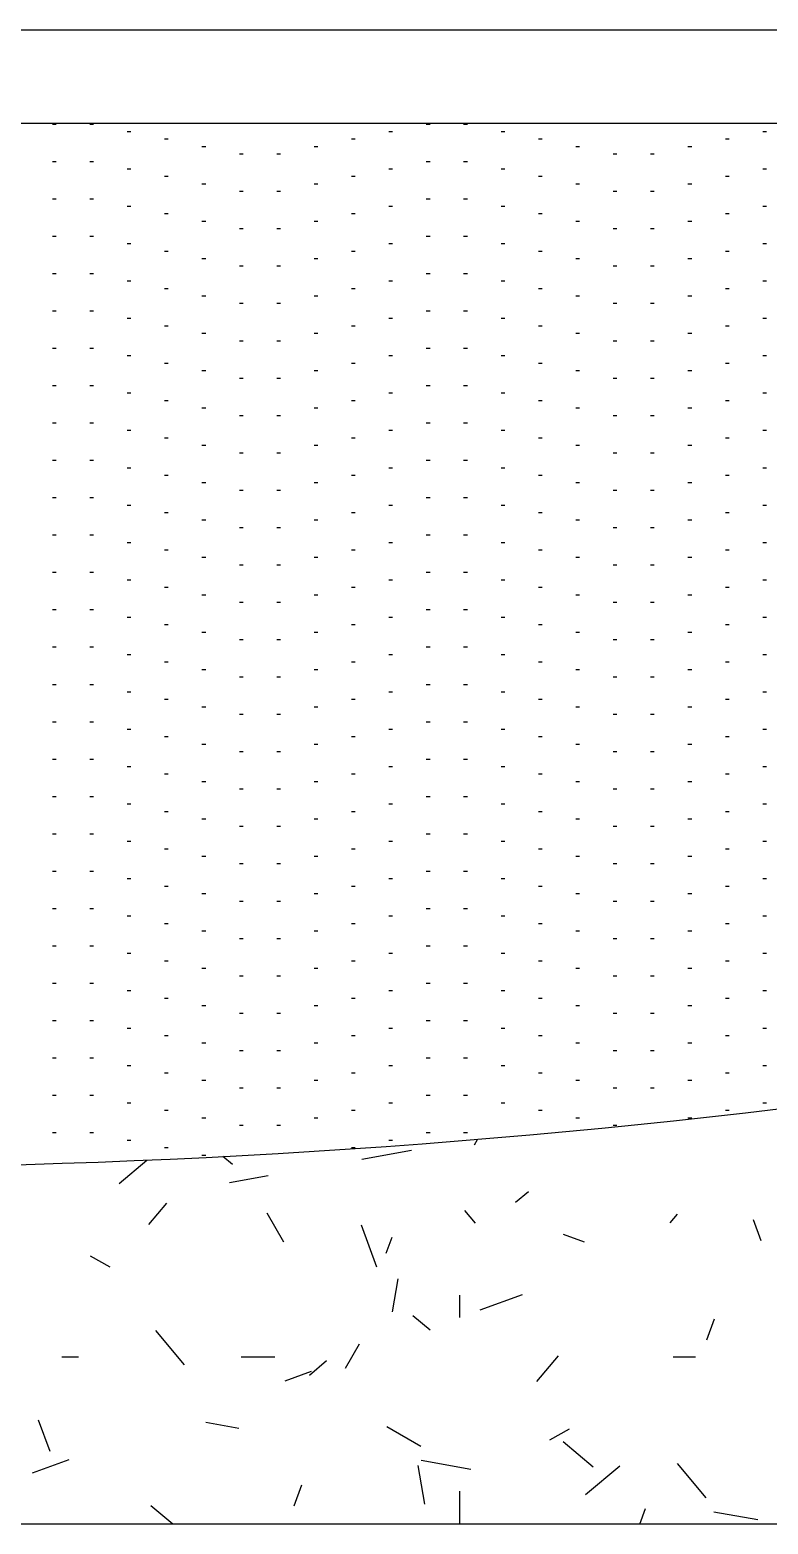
# Model space of a CAD drawing. Header units: inches. Extents: x -12530 to 36157, y 78659 to 110077.
# Drawn here: x 9084.1 to 9124.6, y 92373.4 to 92455.5 of the extents above; entities that cross this region are included whole.
import ezdxf

# ---------------------------------------------------------------- set-up
doc = ezdxf.new("R2010")
doc.units = ezdxf.units.IN
doc.header["$MEASUREMENT"] = 0
doc.layers.add('freecads.com', color=7, linetype='Continuous')

msp = doc.modelspace()

# ---------------------------------------------------------------- linework, layer by layer
at = {"layer": 'freecads.com', "ltscale": 5}
for p, q in [((8877.165, 92455.503), (9168.405, 92455.503)), ((8877.165, 92450.374), (9168.405, 92450.374))]:
    msp.add_line(p, q, dxfattribs=at)
at = {"layer": 'freecads.com', "ltscale": 0.4}
for p, q in [((9085.318, 92450.334), (9085.523, 92450.334)), ((9087.369, 92450.334), (9087.574, 92450.334)), ((9089.421, 92449.924), (9089.626, 92449.924)), ((9103.781, 92449.924), (9103.987, 92449.924)), ((9105.833, 92450.334), (9106.038, 92450.334)), ((9107.884, 92450.334), (9108.09, 92450.334)), ((9109.936, 92449.924), (9110.141, 92449.924)), ((9124.297, 92449.924), (9124.502, 92449.924)), ((9091.472, 92449.513), (9091.677, 92449.513)), ((9093.524, 92449.103), (9093.729, 92449.103)), ((9099.678, 92449.103), (9099.883, 92449.103)), ((9101.73, 92449.513), (9101.935, 92449.513)), ((9111.988, 92449.513), (9112.193, 92449.513)), ((9114.039, 92449.103), (9114.244, 92449.103)), ((9120.194, 92449.103), (9120.399, 92449.103)), ((9122.245, 92449.513), (9122.45, 92449.513)), ((9085.318, 92448.282), (9085.523, 92448.282)), ((9087.369, 92448.282), (9087.574, 92448.282)), ((9095.575, 92448.693), (9095.78, 92448.693)), ((9097.627, 92448.693), (9097.832, 92448.693)), ((9105.833, 92448.282), (9106.038, 92448.282)), ((9107.884, 92448.282), (9108.09, 92448.282)), ((9116.091, 92448.693), (9116.296, 92448.693)), ((9118.142, 92448.693), (9118.347, 92448.693)), ((9089.421, 92447.872), (9089.626, 92447.872)), ((9091.472, 92447.462), (9091.677, 92447.462)), ((9101.73, 92447.462), (9101.935, 92447.462)), ((9103.781, 92447.872), (9103.987, 92447.872)), ((9109.936, 92447.872), (9110.141, 92447.872)), ((9111.988, 92447.462), (9112.193, 92447.462)), ((9122.245, 92447.462), (9122.45, 92447.462)), ((9124.297, 92447.872), (9124.502, 92447.872)), ((9093.524, 92447.051), (9093.729, 92447.051)), ((9095.575, 92446.641), (9095.78, 92446.641)), ((9097.627, 92446.641), (9097.832, 92446.641)), ((9099.678, 92447.051), (9099.883, 92447.051)), ((9114.039, 92447.051), (9114.244, 92447.051)), ((9116.091, 92446.641), (9116.296, 92446.641)), ((9118.142, 92446.641), (9118.347, 92446.641)), ((9120.194, 92447.051), (9120.399, 92447.051)), ((9085.318, 92446.231), (9085.523, 92446.231)), ((9087.369, 92446.231), (9087.574, 92446.231)), ((9089.421, 92445.82), (9089.626, 92445.82)), ((9103.781, 92445.82), (9103.987, 92445.82)), ((9105.833, 92446.231), (9106.038, 92446.231)), ((9107.884, 92446.231), (9108.09, 92446.231)), ((9109.936, 92445.82), (9110.141, 92445.82)), ((9124.297, 92445.82), (9124.502, 92445.82)), ((9091.472, 92445.41), (9091.677, 92445.41)), ((9093.524, 92445), (9093.729, 92445)), ((9099.678, 92445), (9099.883, 92445)), ((9101.73, 92445.41), (9101.935, 92445.41)), ((9111.988, 92445.41), (9112.193, 92445.41)), ((9114.039, 92445), (9114.244, 92445)), ((9120.194, 92445), (9120.399, 92445)), ((9122.245, 92445.41), (9122.45, 92445.41)), ((9085.318, 92444.179), (9085.523, 92444.179)), ((9087.369, 92444.179), (9087.574, 92444.179)), ((9095.575, 92444.59), (9095.78, 92444.59)), ((9097.627, 92444.59), (9097.832, 92444.59)), ((9105.833, 92444.179), (9106.038, 92444.179)), ((9107.884, 92444.179), (9108.09, 92444.179)), ((9116.091, 92444.59), (9116.296, 92444.59)), ((9118.142, 92444.59), (9118.347, 92444.59)), ((9089.421, 92443.769), (9089.626, 92443.769)), ((9091.472, 92443.359), (9091.677, 92443.359)), ((9101.73, 92443.359), (9101.935, 92443.359)), ((9103.781, 92443.769), (9103.987, 92443.769)), ((9109.936, 92443.769), (9110.141, 92443.769)), ((9111.988, 92443.359), (9112.193, 92443.359)), ((9122.245, 92443.359), (9122.45, 92443.359)), ((9124.297, 92443.769), (9124.502, 92443.769)), ((9093.524, 92442.948), (9093.729, 92442.948)), ((9095.575, 92442.538), (9095.78, 92442.538)), ((9097.627, 92442.538), (9097.832, 92442.538)), ((9099.678, 92442.948), (9099.883, 92442.948)), ((9114.039, 92442.948), (9114.244, 92442.948)), ((9116.091, 92442.538), (9116.296, 92442.538)), ((9118.142, 92442.538), (9118.347, 92442.538)), ((9120.194, 92442.948), (9120.399, 92442.948)), ((9085.318, 92442.128), (9085.523, 92442.128)), ((9087.369, 92442.128), (9087.574, 92442.128)), ((9089.421, 92441.717), (9089.626, 92441.717)), ((9103.781, 92441.717), (9103.987, 92441.717)), ((9105.833, 92442.128), (9106.038, 92442.128)), ((9107.884, 92442.128), (9108.09, 92442.128)), ((9109.936, 92441.717), (9110.141, 92441.717)), ((9124.297, 92441.717), (9124.502, 92441.717)), ((9091.472, 92441.307), (9091.677, 92441.307)), ((9093.524, 92440.897), (9093.729, 92440.897)), ((9099.678, 92440.897), (9099.883, 92440.897)), ((9101.73, 92441.307), (9101.935, 92441.307)), ((9111.988, 92441.307), (9112.193, 92441.307)), ((9114.039, 92440.897), (9114.244, 92440.897)), ((9120.194, 92440.897), (9120.399, 92440.897)), ((9122.245, 92441.307), (9122.45, 92441.307)), ((9085.318, 92440.076), (9085.523, 92440.076)), ((9087.369, 92440.076), (9087.574, 92440.076)), ((9095.575, 92440.486), (9095.78, 92440.486)), ((9097.627, 92440.486), (9097.832, 92440.486)), ((9105.833, 92440.076), (9106.038, 92440.076)), ((9107.884, 92440.076), (9108.09, 92440.076)), ((9116.091, 92440.486), (9116.296, 92440.486)), ((9118.142, 92440.486), (9118.347, 92440.486)), ((9089.421, 92439.666), (9089.626, 92439.666)), ((9091.472, 92439.256), (9091.677, 92439.256)), ((9101.73, 92439.256), (9101.935, 92439.256)), ((9103.781, 92439.666), (9103.987, 92439.666)), ((9109.936, 92439.666), (9110.141, 92439.666)), ((9111.988, 92439.256), (9112.193, 92439.256)), ((9122.245, 92439.256), (9122.45, 92439.256)), ((9124.297, 92439.666), (9124.502, 92439.666)), ((9093.524, 92438.845), (9093.729, 92438.845)), ((9095.575, 92438.435), (9095.78, 92438.435)), ((9097.627, 92438.435), (9097.832, 92438.435)), ((9099.678, 92438.845), (9099.883, 92438.845)), ((9114.039, 92438.845), (9114.244, 92438.845)), ((9116.091, 92438.435), (9116.296, 92438.435)), ((9118.142, 92438.435), (9118.347, 92438.435)), ((9120.194, 92438.845), (9120.399, 92438.845)), ((9085.318, 92438.025), (9085.523, 92438.025)), ((9087.369, 92438.025), (9087.574, 92438.025)), ((9089.421, 92437.614), (9089.626, 92437.614)), ((9103.781, 92437.614), (9103.987, 92437.614)), ((9105.833, 92438.025), (9106.038, 92438.025)), ((9107.884, 92438.025), (9108.09, 92438.025)), ((9109.936, 92437.614), (9110.141, 92437.614)), ((9124.297, 92437.614), (9124.502, 92437.614)), ((9091.472, 92437.204), (9091.677, 92437.204)), ((9093.524, 92436.794), (9093.729, 92436.794)), ((9099.678, 92436.794), (9099.883, 92436.794)), ((9101.73, 92437.204), (9101.935, 92437.204)), ((9111.988, 92437.204), (9112.193, 92437.204)), ((9114.039, 92436.794), (9114.244, 92436.794)), ((9120.194, 92436.794), (9120.399, 92436.794)), ((9122.245, 92437.204), (9122.45, 92437.204)), ((9085.318, 92435.973), (9085.523, 92435.973)), ((9087.369, 92435.973), (9087.574, 92435.973)), ((9095.575, 92436.383), (9095.78, 92436.383)), ((9097.627, 92436.383), (9097.832, 92436.383)), ((9105.833, 92435.973), (9106.038, 92435.973)), ((9107.884, 92435.973), (9108.09, 92435.973)), ((9116.091, 92436.383), (9116.296, 92436.383)), ((9118.142, 92436.383), (9118.347, 92436.383)), ((9089.421, 92435.563), (9089.626, 92435.563)), ((9091.472, 92435.152), (9091.677, 92435.152)), ((9101.73, 92435.152), (9101.935, 92435.152)), ((9103.781, 92435.563), (9103.987, 92435.563)), ((9109.936, 92435.563), (9110.141, 92435.563)), ((9111.988, 92435.152), (9112.193, 92435.152)), ((9122.245, 92435.152), (9122.45, 92435.152)), ((9124.297, 92435.563), (9124.502, 92435.563)), ((9093.524, 92434.742), (9093.729, 92434.742)), ((9095.575, 92434.332), (9095.78, 92434.332)), ((9097.627, 92434.332), (9097.832, 92434.332)), ((9099.678, 92434.742), (9099.883, 92434.742)), ((9114.039, 92434.742), (9114.244, 92434.742)), ((9116.091, 92434.332), (9116.296, 92434.332)), ((9118.142, 92434.332), (9118.347, 92434.332)), ((9120.194, 92434.742), (9120.399, 92434.742)), ((9085.318, 92433.922), (9085.523, 92433.922)), ((9087.369, 92433.922), (9087.574, 92433.922)), ((9089.421, 92433.511), (9089.626, 92433.511)), ((9103.781, 92433.511), (9103.987, 92433.511)), ((9105.833, 92433.922), (9106.038, 92433.922)), ((9107.884, 92433.922), (9108.09, 92433.922)), ((9109.936, 92433.511), (9110.141, 92433.511)), ((9124.297, 92433.511), (9124.502, 92433.511)), ((9091.472, 92433.101), (9091.677, 92433.101)), ((9093.524, 92432.691), (9093.729, 92432.691)), ((9099.678, 92432.691), (9099.883, 92432.691)), ((9101.73, 92433.101), (9101.935, 92433.101)), ((9111.988, 92433.101), (9112.193, 92433.101)), ((9114.039, 92432.691), (9114.244, 92432.691)), ((9120.194, 92432.691), (9120.399, 92432.691)), ((9122.245, 92433.101), (9122.45, 92433.101)), ((9085.318, 92431.87), (9085.523, 92431.87)), ((9087.369, 92431.87), (9087.574, 92431.87)), ((9095.575, 92432.28), (9095.78, 92432.28)), ((9097.627, 92432.28), (9097.832, 92432.28)), ((9105.833, 92431.87), (9106.038, 92431.87)), ((9107.884, 92431.87), (9108.09, 92431.87)), ((9116.091, 92432.28), (9116.296, 92432.28)), ((9118.142, 92432.28), (9118.347, 92432.28)), ((9089.421, 92431.46), (9089.626, 92431.46)), ((9091.472, 92431.049), (9091.677, 92431.049)), ((9101.73, 92431.049), (9101.935, 92431.049)), ((9103.781, 92431.46), (9103.987, 92431.46)), ((9109.936, 92431.46), (9110.141, 92431.46)), ((9111.988, 92431.049), (9112.193, 92431.049)), ((9122.245, 92431.049), (9122.45, 92431.049)), ((9124.297, 92431.46), (9124.502, 92431.46)), ((9093.524, 92430.639), (9093.729, 92430.639)), ((9095.575, 92430.229), (9095.78, 92430.229)), ((9097.627, 92430.229), (9097.832, 92430.229)), ((9099.678, 92430.639), (9099.883, 92430.639)), ((9114.039, 92430.639), (9114.244, 92430.639)), ((9116.091, 92430.229), (9116.296, 92430.229)), ((9118.142, 92430.229), (9118.347, 92430.229)), ((9120.194, 92430.639), (9120.399, 92430.639)), ((9085.318, 92429.818), (9085.523, 92429.818)), ((9087.369, 92429.818), (9087.574, 92429.818)), ((9089.421, 92429.408), (9089.626, 92429.408)), ((9103.781, 92429.408), (9103.987, 92429.408)), ((9105.833, 92429.818), (9106.038, 92429.818)), ((9107.884, 92429.818), (9108.09, 92429.818)), ((9109.936, 92429.408), (9110.141, 92429.408)), ((9124.297, 92429.408), (9124.502, 92429.408)), ((9091.472, 92428.998), (9091.677, 92428.998)), ((9093.524, 92428.588), (9093.729, 92428.588)), ((9099.678, 92428.588), (9099.883, 92428.588)), ((9101.73, 92428.998), (9101.935, 92428.998)), ((9111.988, 92428.998), (9112.193, 92428.998)), ((9114.039, 92428.588), (9114.244, 92428.588)), ((9120.194, 92428.588), (9120.399, 92428.588)), ((9122.245, 92428.998), (9122.45, 92428.998)), ((9085.318, 92427.767), (9085.523, 92427.767)), ((9087.369, 92427.767), (9087.574, 92427.767)), ((9095.575, 92428.177), (9095.78, 92428.177)), ((9097.627, 92428.177), (9097.832, 92428.177)), ((9105.833, 92427.767), (9106.038, 92427.767)), ((9107.884, 92427.767), (9108.09, 92427.767)), ((9116.091, 92428.177), (9116.296, 92428.177)), ((9118.142, 92428.177), (9118.347, 92428.177)), ((9089.421, 92427.357), (9089.626, 92427.357)), ((9091.472, 92426.946), (9091.677, 92426.946)), ((9101.73, 92426.946), (9101.935, 92426.946)), ((9103.781, 92427.357), (9103.987, 92427.357)), ((9109.936, 92427.357), (9110.141, 92427.357)), ((9111.988, 92426.946), (9112.193, 92426.946)), ((9122.245, 92426.946), (9122.45, 92426.946)), ((9124.297, 92427.357), (9124.502, 92427.357)), ((9093.524, 92426.536), (9093.729, 92426.536)), ((9095.575, 92426.126), (9095.78, 92426.126)), ((9097.627, 92426.126), (9097.832, 92426.126)), ((9099.678, 92426.536), (9099.883, 92426.536)), ((9114.039, 92426.536), (9114.244, 92426.536)), ((9116.091, 92426.126), (9116.296, 92426.126)), ((9118.142, 92426.126), (9118.347, 92426.126)), ((9120.194, 92426.536), (9120.399, 92426.536)), ((9085.318, 92425.715), (9085.523, 92425.715)), ((9087.369, 92425.715), (9087.574, 92425.715)), ((9089.421, 92425.305), (9089.626, 92425.305)), ((9103.781, 92425.305), (9103.987, 92425.305)), ((9105.833, 92425.715), (9106.038, 92425.715)), ((9107.884, 92425.715), (9108.09, 92425.715)), ((9109.936, 92425.305), (9110.141, 92425.305)), ((9124.297, 92425.305), (9124.502, 92425.305)), ((9091.472, 92424.895), (9091.677, 92424.895)), ((9093.524, 92424.484), (9093.729, 92424.484)), ((9099.678, 92424.484), (9099.883, 92424.484)), ((9101.73, 92424.895), (9101.935, 92424.895)), ((9111.988, 92424.895), (9112.193, 92424.895)), ((9114.039, 92424.484), (9114.244, 92424.484)), ((9120.194, 92424.484), (9120.399, 92424.484)), ((9122.245, 92424.895), (9122.45, 92424.895)), ((9085.318, 92423.664), (9085.523, 92423.664)), ((9087.369, 92423.664), (9087.574, 92423.664)), ((9095.575, 92424.074), (9095.78, 92424.074)), ((9097.627, 92424.074), (9097.832, 92424.074)), ((9105.833, 92423.664), (9106.038, 92423.664)), ((9107.884, 92423.664), (9108.09, 92423.664)), ((9116.091, 92424.074), (9116.296, 92424.074)), ((9118.142, 92424.074), (9118.347, 92424.074)), ((9089.421, 92423.254), (9089.626, 92423.254)), ((9091.472, 92422.843), (9091.677, 92422.843)), ((9101.73, 92422.843), (9101.935, 92422.843)), ((9103.781, 92423.254), (9103.987, 92423.254)), ((9109.936, 92423.254), (9110.141, 92423.254)), ((9111.988, 92422.843), (9112.193, 92422.843)), ((9122.245, 92422.843), (9122.45, 92422.843)), ((9124.297, 92423.254), (9124.502, 92423.254)), ((9093.524, 92422.433), (9093.729, 92422.433)), ((9095.575, 92422.023), (9095.78, 92422.023)), ((9097.627, 92422.023), (9097.832, 92422.023)), ((9099.678, 92422.433), (9099.883, 92422.433)), ((9114.039, 92422.433), (9114.244, 92422.433)), ((9116.091, 92422.023), (9116.296, 92422.023)), ((9118.142, 92422.023), (9118.347, 92422.023)), ((9120.194, 92422.433), (9120.399, 92422.433)), ((9085.318, 92421.612), (9085.523, 92421.612)), ((9087.369, 92421.612), (9087.574, 92421.612)), ((9089.421, 92421.202), (9089.626, 92421.202)), ((9103.781, 92421.202), (9103.987, 92421.202)), ((9105.833, 92421.612), (9106.038, 92421.612)), ((9107.884, 92421.612), (9108.09, 92421.612)), ((9109.936, 92421.202), (9110.141, 92421.202)), ((9124.297, 92421.202), (9124.502, 92421.202)), ((9091.472, 92420.792), (9091.677, 92420.792)), ((9093.524, 92420.381), (9093.729, 92420.381)), ((9099.678, 92420.381), (9099.883, 92420.381)), ((9101.73, 92420.792), (9101.935, 92420.792)), ((9111.988, 92420.792), (9112.193, 92420.792)), ((9114.039, 92420.381), (9114.244, 92420.381)), ((9120.194, 92420.381), (9120.399, 92420.381)), ((9122.245, 92420.792), (9122.45, 92420.792)), ((9085.318, 92419.561), (9085.523, 92419.561)), ((9087.369, 92419.561), (9087.574, 92419.561)), ((9095.575, 92419.971), (9095.78, 92419.971)), ((9097.627, 92419.971), (9097.832, 92419.971)), ((9105.833, 92419.561), (9106.038, 92419.561)), ((9107.884, 92419.561), (9108.09, 92419.561)), ((9116.091, 92419.971), (9116.296, 92419.971)), ((9118.142, 92419.971), (9118.347, 92419.971)), ((9089.421, 92419.15), (9089.626, 92419.15)), ((9091.472, 92418.74), (9091.677, 92418.74)), ((9101.73, 92418.74), (9101.935, 92418.74)), ((9103.781, 92419.15), (9103.987, 92419.15)), ((9109.936, 92419.15), (9110.141, 92419.15)), ((9111.988, 92418.74), (9112.193, 92418.74)), ((9122.245, 92418.74), (9122.45, 92418.74)), ((9124.297, 92419.15), (9124.502, 92419.15)), ((9093.524, 92418.33), (9093.729, 92418.33)), ((9095.575, 92417.92), (9095.78, 92417.92)), ((9097.627, 92417.92), (9097.832, 92417.92)), ((9099.678, 92418.33), (9099.883, 92418.33)), ((9114.039, 92418.33), (9114.244, 92418.33)), ((9116.091, 92417.92), (9116.296, 92417.92)), ((9118.142, 92417.92), (9118.347, 92417.92)), ((9120.194, 92418.33), (9120.399, 92418.33)), ((9085.318, 92417.509), (9085.523, 92417.509)), ((9087.369, 92417.509), (9087.574, 92417.509)), ((9089.421, 92417.099), (9089.626, 92417.099)), ((9103.781, 92417.099), (9103.987, 92417.099)), ((9105.833, 92417.509), (9106.038, 92417.509)), ((9107.884, 92417.509), (9108.09, 92417.509)), ((9109.936, 92417.099), (9110.141, 92417.099)), ((9124.297, 92417.099), (9124.502, 92417.099)), ((9091.472, 92416.689), (9091.677, 92416.689)), ((9093.524, 92416.278), (9093.729, 92416.278)), ((9099.678, 92416.278), (9099.883, 92416.278)), ((9101.73, 92416.689), (9101.935, 92416.689)), ((9111.988, 92416.689), (9112.193, 92416.689)), ((9114.039, 92416.278), (9114.244, 92416.278)), ((9120.194, 92416.278), (9120.399, 92416.278)), ((9122.245, 92416.689), (9122.45, 92416.689)), ((9085.318, 92415.458), (9085.523, 92415.458)), ((9087.369, 92415.458), (9087.574, 92415.458)), ((9095.575, 92415.868), (9095.78, 92415.868)), ((9097.627, 92415.868), (9097.832, 92415.868)), ((9105.833, 92415.458), (9106.038, 92415.458)), ((9107.884, 92415.458), (9108.09, 92415.458)), ((9116.091, 92415.868), (9116.296, 92415.868)), ((9118.142, 92415.868), (9118.347, 92415.868)), ((9089.421, 92415.047), (9089.626, 92415.047)), ((9091.472, 92414.637), (9091.677, 92414.637)), ((9101.73, 92414.637), (9101.935, 92414.637)), ((9103.781, 92415.047), (9103.987, 92415.047)), ((9109.936, 92415.047), (9110.141, 92415.047)), ((9111.988, 92414.637), (9112.193, 92414.637)), ((9122.245, 92414.637), (9122.45, 92414.637)), ((9124.297, 92415.047), (9124.502, 92415.047)), ((9093.524, 92414.227), (9093.729, 92414.227)), ((9095.575, 92413.816), (9095.78, 92413.816)), ((9097.627, 92413.816), (9097.832, 92413.816)), ((9099.678, 92414.227), (9099.883, 92414.227)), ((9114.039, 92414.227), (9114.244, 92414.227)), ((9116.091, 92413.816), (9116.296, 92413.816)), ((9118.142, 92413.816), (9118.347, 92413.816)), ((9120.194, 92414.227), (9120.399, 92414.227)), ((9085.318, 92413.406), (9085.523, 92413.406)), ((9087.369, 92413.406), (9087.574, 92413.406)), ((9089.421, 92412.996), (9089.626, 92412.996)), ((9103.781, 92412.996), (9103.987, 92412.996)), ((9105.833, 92413.406), (9106.038, 92413.406)), ((9107.884, 92413.406), (9108.09, 92413.406)), ((9109.936, 92412.996), (9110.141, 92412.996)), ((9124.297, 92412.996), (9124.502, 92412.996)), ((9091.472, 92412.586), (9091.677, 92412.586)), ((9093.524, 92412.175), (9093.729, 92412.175)), ((9099.678, 92412.175), (9099.883, 92412.175)), ((9101.73, 92412.586), (9101.935, 92412.586)), ((9111.988, 92412.586), (9112.193, 92412.586)), ((9114.039, 92412.175), (9114.244, 92412.175)), ((9120.194, 92412.175), (9120.399, 92412.175)), ((9122.245, 92412.586), (9122.45, 92412.586)), ((9085.318, 92411.355), (9085.523, 92411.355)), ((9087.369, 92411.355), (9087.574, 92411.355)), ((9095.575, 92411.765), (9095.78, 92411.765)), ((9097.627, 92411.765), (9097.832, 92411.765)), ((9105.833, 92411.355), (9106.038, 92411.355)), ((9107.884, 92411.355), (9108.09, 92411.355)), ((9116.091, 92411.765), (9116.296, 92411.765)), ((9118.142, 92411.765), (9118.347, 92411.765)), ((9089.421, 92410.944), (9089.626, 92410.944)), ((9091.472, 92410.534), (9091.677, 92410.534)), ((9101.73, 92410.534), (9101.935, 92410.534)), ((9103.781, 92410.944), (9103.987, 92410.944)), ((9109.936, 92410.944), (9110.141, 92410.944)), ((9111.988, 92410.534), (9112.193, 92410.534)), ((9122.245, 92410.534), (9122.45, 92410.534)), ((9124.297, 92410.944), (9124.502, 92410.944)), ((9093.524, 92410.124), (9093.729, 92410.124)), ((9095.575, 92409.713), (9095.78, 92409.713)), ((9097.627, 92409.713), (9097.832, 92409.713)), ((9099.678, 92410.124), (9099.883, 92410.124)), ((9114.039, 92410.124), (9114.244, 92410.124)), ((9116.091, 92409.713), (9116.296, 92409.713)), ((9118.142, 92409.713), (9118.347, 92409.713)), ((9120.194, 92410.124), (9120.399, 92410.124)), ((9085.318, 92409.303), (9085.523, 92409.303)), ((9087.369, 92409.303), (9087.574, 92409.303)), ((9089.421, 92408.893), (9089.626, 92408.893)), ((9103.781, 92408.893), (9103.987, 92408.893)), ((9105.833, 92409.303), (9106.038, 92409.303)), ((9107.884, 92409.303), (9108.09, 92409.303)), ((9109.936, 92408.893), (9110.141, 92408.893)), ((9124.297, 92408.893), (9124.502, 92408.893)), ((9091.472, 92408.482), (9091.677, 92408.482)), ((9093.524, 92408.072), (9093.729, 92408.072)), ((9099.678, 92408.072), (9099.883, 92408.072)), ((9101.73, 92408.482), (9101.935, 92408.482)), ((9111.988, 92408.482), (9112.193, 92408.482)), ((9114.039, 92408.072), (9114.244, 92408.072)), ((9120.194, 92408.072), (9120.399, 92408.072)), ((9122.245, 92408.482), (9122.45, 92408.482)), ((9085.318, 92407.252), (9085.523, 92407.252)), ((9087.369, 92407.252), (9087.574, 92407.252)), ((9095.575, 92407.662), (9095.78, 92407.662)), ((9097.627, 92407.662), (9097.832, 92407.662)), ((9105.833, 92407.252), (9106.038, 92407.252)), ((9107.884, 92407.252), (9108.09, 92407.252)), ((9116.091, 92407.662), (9116.296, 92407.662)), ((9118.142, 92407.662), (9118.347, 92407.662)), ((9089.421, 92406.841), (9089.626, 92406.841)), ((9091.472, 92406.431), (9091.677, 92406.431)), ((9101.73, 92406.431), (9101.935, 92406.431)), ((9103.781, 92406.841), (9103.987, 92406.841)), ((9109.936, 92406.841), (9110.141, 92406.841)), ((9111.988, 92406.431), (9112.193, 92406.431)), ((9122.245, 92406.431), (9122.45, 92406.431)), ((9124.297, 92406.841), (9124.502, 92406.841)), ((9093.524, 92406.021), (9093.729, 92406.021)), ((9095.575, 92405.61), (9095.78, 92405.61)), ((9097.627, 92405.61), (9097.832, 92405.61)), ((9099.678, 92406.021), (9099.883, 92406.021)), ((9114.039, 92406.021), (9114.244, 92406.021)), ((9116.091, 92405.61), (9116.296, 92405.61)), ((9118.142, 92405.61), (9118.347, 92405.61)), ((9120.194, 92406.021), (9120.399, 92406.021)), ((9085.318, 92405.2), (9085.523, 92405.2)), ((9087.369, 92405.2), (9087.574, 92405.2)), ((9089.421, 92404.79), (9089.626, 92404.79)), ((9103.781, 92404.79), (9103.987, 92404.79)), ((9105.833, 92405.2), (9106.038, 92405.2)), ((9107.884, 92405.2), (9108.09, 92405.2)), ((9109.936, 92404.79), (9110.141, 92404.79)), ((9124.297, 92404.79), (9124.502, 92404.79)), ((9091.472, 92404.379), (9091.677, 92404.379)), ((9093.524, 92403.969), (9093.729, 92403.969)), ((9099.678, 92403.969), (9099.883, 92403.969)), ((9101.73, 92404.379), (9101.935, 92404.379)), ((9111.988, 92404.379), (9112.193, 92404.379)), ((9114.039, 92403.969), (9114.244, 92403.969)), ((9120.194, 92403.969), (9120.399, 92403.969)), ((9122.245, 92404.379), (9122.45, 92404.379)), ((9085.318, 92403.148), (9085.523, 92403.148)), ((9087.369, 92403.148), (9087.574, 92403.148)), ((9095.575, 92403.559), (9095.78, 92403.559)), ((9097.627, 92403.559), (9097.832, 92403.559)), ((9105.833, 92403.148), (9106.038, 92403.148)), ((9107.884, 92403.148), (9108.09, 92403.148)), ((9116.091, 92403.559), (9116.296, 92403.559)), ((9118.142, 92403.559), (9118.347, 92403.559)), ((9089.421, 92402.738), (9089.626, 92402.738)), ((9091.472, 92402.328), (9091.677, 92402.328)), ((9101.73, 92402.328), (9101.935, 92402.328)), ((9103.781, 92402.738), (9103.987, 92402.738)), ((9109.936, 92402.738), (9110.141, 92402.738)), ((9111.988, 92402.328), (9112.193, 92402.328)), ((9122.245, 92402.328), (9122.45, 92402.328)), ((9124.297, 92402.738), (9124.502, 92402.738)), ((9093.524, 92401.918), (9093.729, 92401.918)), ((9095.575, 92401.507), (9095.78, 92401.507)), ((9097.627, 92401.507), (9097.832, 92401.507)), ((9099.678, 92401.918), (9099.883, 92401.918)), ((9114.039, 92401.918), (9114.244, 92401.918)), ((9116.091, 92401.507), (9116.296, 92401.507)), ((9118.142, 92401.507), (9118.347, 92401.507)), ((9120.194, 92401.918), (9120.399, 92401.918)), ((9085.318, 92401.097), (9085.523, 92401.097)), ((9087.369, 92401.097), (9087.574, 92401.097)), ((9089.421, 92400.687), (9089.626, 92400.687)), ((9103.781, 92400.687), (9103.987, 92400.687)), ((9105.833, 92401.097), (9106.038, 92401.097)), ((9107.884, 92401.097), (9108.09, 92401.097)), ((9109.936, 92400.687), (9110.141, 92400.687)), ((9124.297, 92400.687), (9124.502, 92400.687)), ((9091.472, 92400.276), (9091.677, 92400.276)), ((9093.524, 92399.866), (9093.729, 92399.866)), ((9099.678, 92399.866), (9099.883, 92399.866)), ((9101.73, 92400.276), (9101.935, 92400.276)), ((9111.988, 92400.276), (9112.193, 92400.276)), ((9114.039, 92399.866), (9114.244, 92399.866)), ((9120.194, 92399.866), (9120.399, 92399.866)), ((9122.245, 92400.276), (9122.45, 92400.276)), ((9085.318, 92399.045), (9085.523, 92399.045)), ((9087.369, 92399.045), (9087.574, 92399.045)), ((9095.575, 92399.456), (9095.78, 92399.456)), ((9097.627, 92399.456), (9097.832, 92399.456)), ((9105.833, 92399.045), (9106.038, 92399.045)), ((9107.884, 92399.045), (9108.09, 92399.045)), ((9116.091, 92399.456), (9116.296, 92399.456)), ((9118.142, 92399.456), (9118.347, 92399.456)), ((9089.421, 92398.635), (9089.626, 92398.635)), ((9091.472, 92398.225), (9091.677, 92398.225)), ((9101.73, 92398.225), (9101.935, 92398.225)), ((9103.781, 92398.635), (9103.987, 92398.635)), ((9109.936, 92398.635), (9110.141, 92398.635)), ((9111.988, 92398.225), (9112.193, 92398.225)), ((9122.245, 92398.225), (9122.45, 92398.225)), ((9124.297, 92398.635), (9124.502, 92398.635)), ((9093.524, 92397.814), (9093.729, 92397.814)), ((9095.575, 92397.404), (9095.78, 92397.404)), ((9097.627, 92397.404), (9097.832, 92397.404)), ((9099.678, 92397.814), (9099.883, 92397.814)), ((9114.039, 92397.814), (9114.244, 92397.814)), ((9116.091, 92397.404), (9116.296, 92397.404)), ((9118.142, 92397.404), (9118.347, 92397.404)), ((9120.194, 92397.814), (9120.399, 92397.814)), ((9085.318, 92396.994), (9085.523, 92396.994)), ((9087.369, 92396.994), (9087.574, 92396.994)), ((9089.421, 92396.584), (9089.626, 92396.584)), ((9103.781, 92396.584), (9103.987, 92396.584)), ((9105.833, 92396.994), (9106.038, 92396.994)), ((9107.884, 92396.994), (9108.09, 92396.994)), ((9109.936, 92396.584), (9110.141, 92396.584)), ((9124.297, 92396.584), (9124.502, 92396.584)), ((9091.472, 92396.173), (9091.677, 92396.173)), ((9093.524, 92395.763), (9093.729, 92395.763)), ((9099.678, 92395.763), (9099.883, 92395.763)), ((9101.73, 92396.173), (9101.935, 92396.173)), ((9111.988, 92396.173), (9112.193, 92396.173)), ((9114.039, 92395.763), (9114.244, 92395.763)), ((9120.194, 92395.763), (9120.399, 92395.763)), ((9122.245, 92396.173), (9122.45, 92396.173)), ((9085.318, 92394.942), (9085.523, 92394.942)), ((9087.369, 92394.942), (9087.574, 92394.942)), ((9095.575, 92395.353), (9095.78, 92395.353)), ((9097.627, 92395.353), (9097.832, 92395.353)), ((9105.833, 92394.942), (9106.038, 92394.942)), ((9107.884, 92394.942), (9108.09, 92394.942)), ((9116.091, 92395.353), (9116.296, 92395.353)), ((9089.421, 92394.532), (9089.626, 92394.532)), ((9091.472, 92394.122), (9091.677, 92394.122)), ((9101.73, 92394.122), (9101.935, 92394.122)), ((9102.301, 92393.493), (9105.029, 92393.974)), ((9103.781, 92394.532), (9103.987, 92394.532)), ((9108.473, 92394.272), (9108.647, 92394.573)), ((9088.98, 92392.151), (9090.508, 92393.433)), ((9093.524, 92393.711), (9093.729, 92393.711)), ((9095.194, 92393.191), (9094.672, 92393.63)), ((9095.028, 92392.211), (9097.149, 92392.585)), ((9110.733, 92391.122), (9111.441, 92391.715)), ((9090.613, 92389.893), (9091.602, 92391.072)), ((9108.542, 92389.965), (9107.949, 92390.672)), ((9098.018, 92388.918), (9097.095, 92390.517)), ((9103.12, 92387.551), (9102.278, 92389.865)), ((9119.219, 92389.993), (9119.614, 92390.464)), ((9124.205, 92389.004), (9123.784, 92390.16)), ((9103.64, 92388.326), (9103.955, 92389.193)), ((9114.518, 92388.928), (9113.361, 92389.349)), ((9088.478, 92387.549), (9087.412, 92388.164)), ((9103.973, 92385.091), (9104.293, 92386.909)), ((9107.679, 92384.787), (9107.679, 92386.018)), ((9108.798, 92385.204), (9111.111, 92386.046)), ((9106.038, 92384.092), (9105.095, 92384.883)), ((9092.571, 92382.188), (9090.989, 92384.074)), ((9121.227, 92383.562), (9121.648, 92384.718)), ((9101.396, 92382.013), (9102.165, 92383.345)), ((9085.83, 92382.633), (9086.754, 92382.633)), ((9095.678, 92382.633), (9097.524, 92382.633)), ((9099.418, 92381.627), (9100.361, 92382.418)), ((9111.9, 92381.271), (9113.087, 92382.685)), ((9119.373, 92382.633), (9120.604, 92382.633)), ((9098.098, 92381.31), (9099.544, 92381.836)), ((9085.192, 92377.424), (9084.561, 92379.159)), ((9095.546, 92378.693), (9093.728, 92379.013)), ((9105.534, 92377.701), (9103.668, 92378.778)), ((9112.622, 92378.063), (9113.688, 92378.678)), ((9114.996, 92376.576), (9113.346, 92377.96)), ((9084.218, 92376.258), (9086.242, 92376.995)), ((9105.76, 92374.532), (9105.386, 92376.653)), ((9108.275, 92376.448), (9105.547, 92376.929)), ((9114.57, 92375.059), (9116.456, 92376.641)), ((9121.201, 92374.878), (9119.619, 92376.764)), ((9098.588, 92374.445), (9099.009, 92375.602)), ((9107.679, 92373.441), (9107.679, 92375.248)), ((9091.921, 92373.441), (9090.718, 92374.451)), ((9117.544, 92373.441), (9117.859, 92374.308)), ((9124.034, 92373.67), (9121.609, 92374.097))]:
    msp.add_line(p, q, dxfattribs=at)
at = {"layer": 'freecads.com'}
msp.add_line((9168.405, 92373.441), (8514.66, 92373.441), dxfattribs=at)
msp.add_arc((9071.269, 92844.281), 451.259, 250.24038, 282.43055, dxfattribs=at)

doc.saveas('drawing.dxf')
